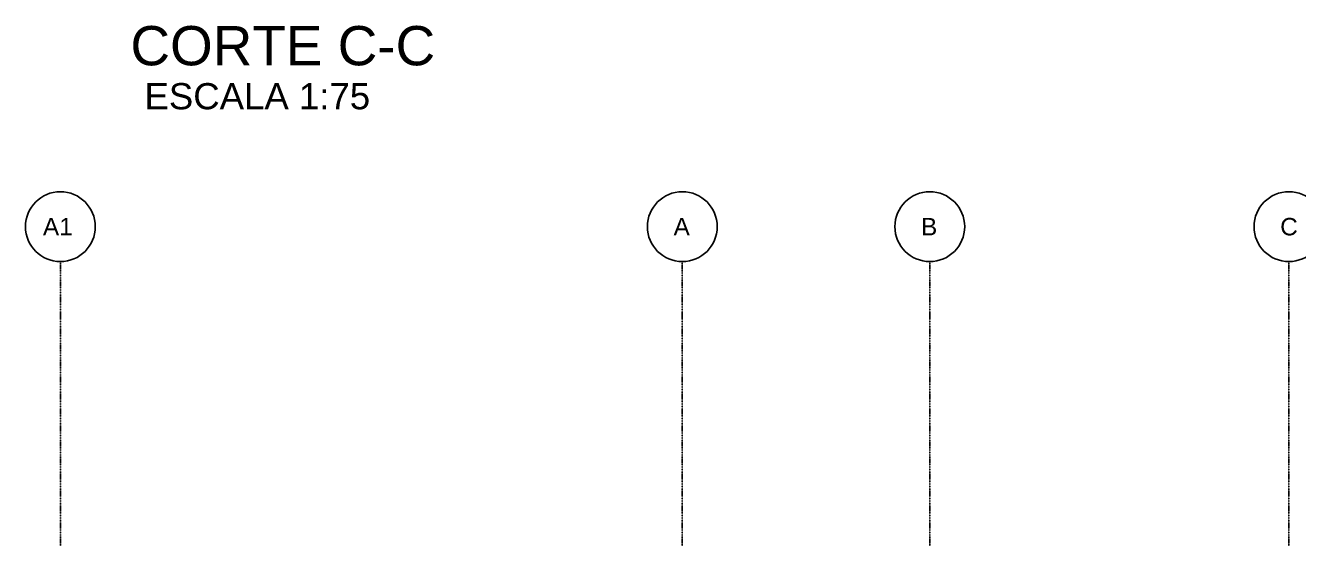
# Model space of a CAD drawing. Extents: x 37185 to 43130, y -8131 to -3926.
# Drawn here: x 40350 to 41322, y -5611 to -5220 of the extents above; entities that cross this region are included whole.
import ezdxf

# ---------------------------------------------------------------- set-up
doc = ezdxf.new("R2010")
doc.units = 0
doc.header["$MEASUREMENT"] = 0
doc.linetypes.add('ESTILO_TQS_0004', pattern=[1.12, 0.5, -0.2, 0.01, -0.2, 0.01, -0.2])
for name, color, linetype in [('32', 7, 'CONTINUOUS'), ('35', 7, 'CONTINUOUS'), ('50', 5, 'CONTINUOUS'), ('51', 5, 'CONTINUOUS'), ('70', 160, 'CONTINUOUS')]:
    doc.layers.add(name, color=color, linetype=linetype)
doc.styles.add('TQS_ARIAL', font='arial.ttf')

msp = doc.modelspace()

# ---------------------------------------------------------------- linework, layer by layer
at = {"layer": '50', "linetype": 'Continuous'}
for centre in [(40376.49, -5373.25), (40851.53, -5373.25), (41040.53, -5373.25), (41314.86, -5373.25)]:
    msp.add_circle(centre, 26.67, dxfattribs=at)
at = {"layer": '70', "linetype": 'ESTILO_TQS_0004'}
for p, q in [((40376.49, -5399.92), (40376.49, -6361.7)), ((40851.53, -5399.92), (40851.53, -6361.7)), ((41040.53, -5399.92), (41040.53, -6361.7)), ((41314.86, -5399.92), (41314.86, -6361.7))]:
    msp.add_line(p, q, dxfattribs=at)

# ---------------------------------------------------------------- texts
at = {"layer": '32', "linetype": 'Continuous', "style": 'TQS_ARIAL'}
msp.add_text('CORTE C-C', height=30, dxfattribs=at).set_placement((40430, -5250.02))
at = {"layer": '35', "linetype": 'Continuous', "style": 'TQS_ARIAL'}
msp.add_text('ESCALA 1:75', height=20, dxfattribs=at).set_placement((40440.72, -5283.6))
at = {"layer": '51', "linetype": 'Continuous', "style": 'TQS_ARIAL'}
for s, height, p in [('A1', 13.333, (40363.16, -5379.92)), ('A', 13.33, (40844.86, -5379.92)), ('B', 13.33, (41033.86, -5379.92)), ('C', 13.33, (41308.2, -5379.92))]:
    msp.add_text(s, height=height, dxfattribs=at).set_placement(p)

doc.saveas('drawing.dxf')
